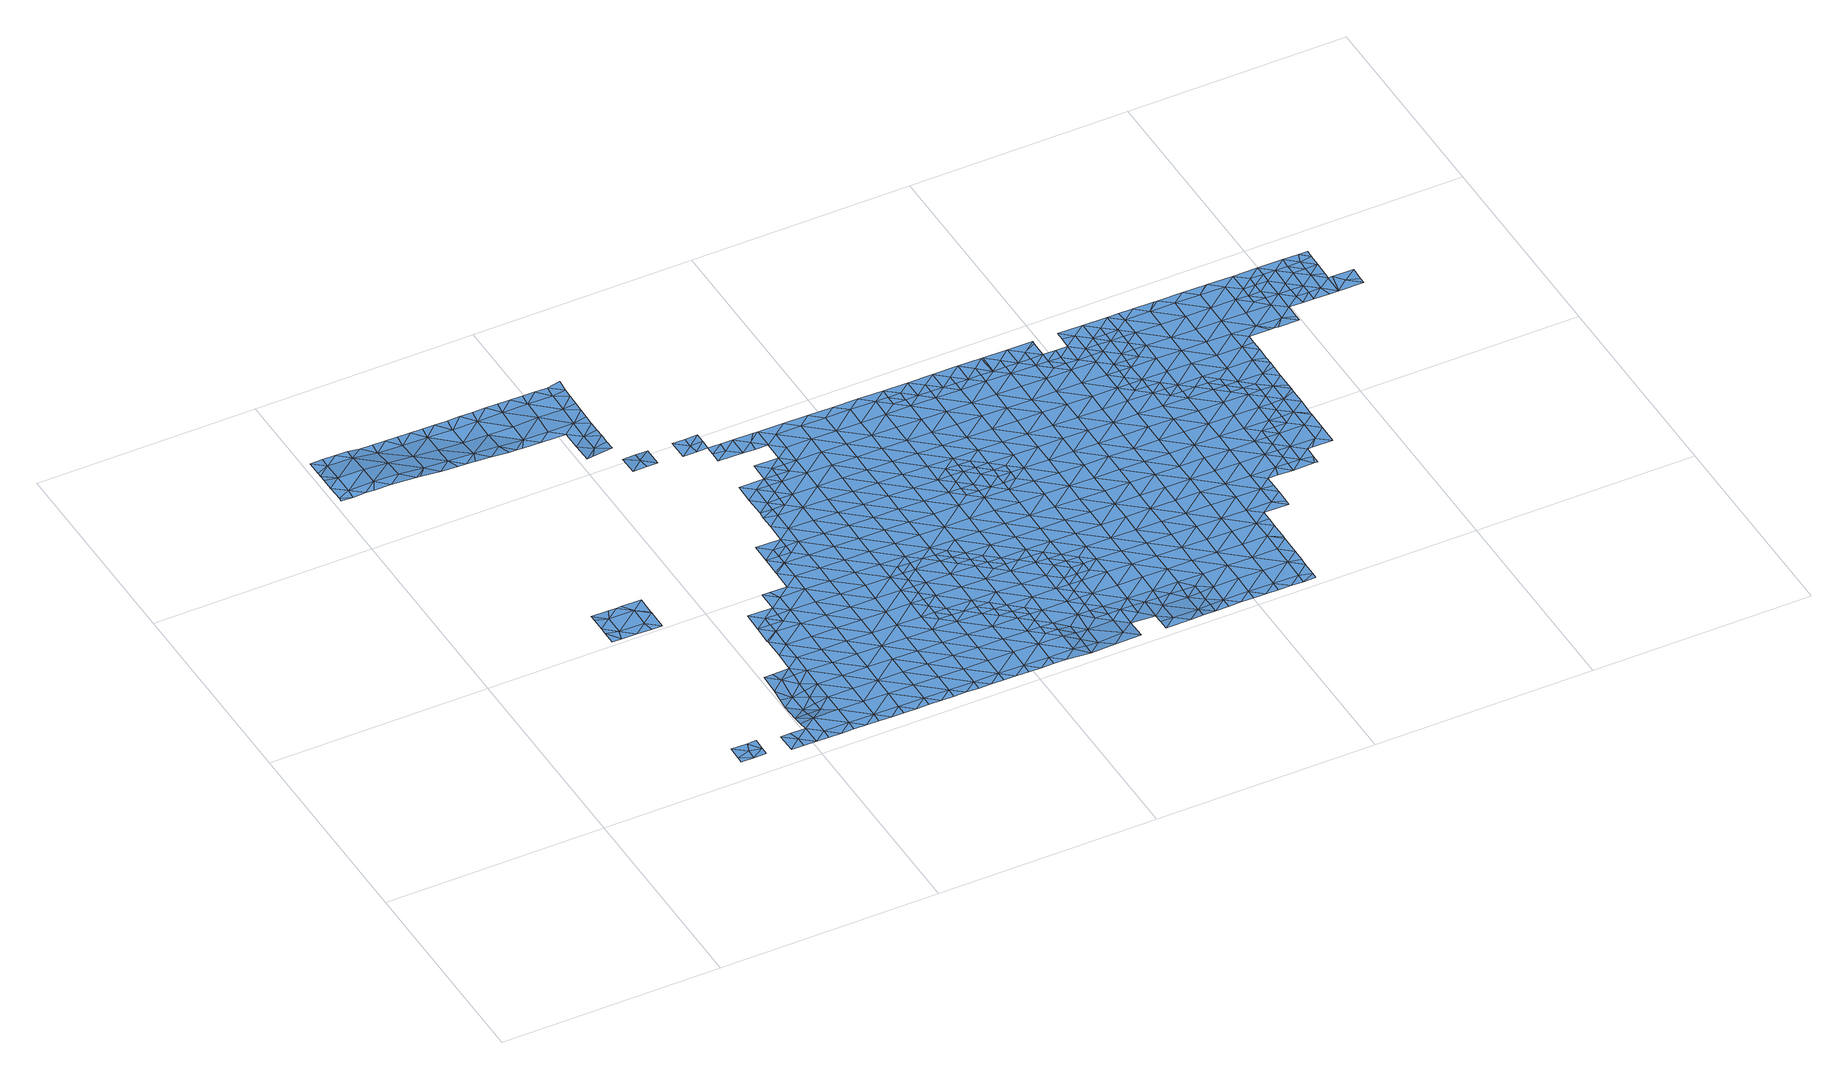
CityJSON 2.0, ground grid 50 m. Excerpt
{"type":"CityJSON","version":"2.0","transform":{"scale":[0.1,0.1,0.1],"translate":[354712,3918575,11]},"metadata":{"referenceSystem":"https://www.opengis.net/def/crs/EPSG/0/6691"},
"CityObjects":{
"waterbody1":{"type":"WaterBody","attributes":{"name":"7","class":"1140","function":"1","WaterBodyRiverFloodingRiskAttribute.description":"4","WaterBodyRiverFloodingRiskAttribute.rankOrg":"1","WaterBodyRiverFloodingRiskAttribute.adminType":"2","WaterBodyRiverFloodingRiskAttribute.scale":"L2"},"geometry":[{"type":"MultiSurface","lod":"1","boundaries":[[[0,1,2]],[[3,4,5]],[[6,7,0]],[[3,7,6]],[[5,8,1]],[[1,0,7]],[[7,3,5]],[[5,1,7]]]}]},
"waterbody2":{"type":"WaterBody","attributes":{"name":"7","class":"1140","function":"1","WaterBodyRiverFloodingRiskAttribute.description":"4","WaterBodyRiverFloodingRiskAttribute.rankOrg":"2","WaterBodyRiverFloodingRiskAttribute.adminType":"2","WaterBodyRiverFloodingRiskAttribute.scale":"L2"},"geometry":[{"type":"MultiSurface","lod":"1","boundaries":[[[9,10,11]],[[11,10,12]],[[10,13,12]],[[9,14,10]],[[13,10,15]],[[10,14,15]],[[14,16,15]],[[14,17,16]],[[15,18,19]],[[19,18,20]],[[15,16,18]],[[17,21,16]],[[22,20,18]],[[18,16,23]],[[16,21,23]],[[22,18,24]],[[25,24,18]],[[23,25,18]],[[21,26,23]],[[26,27,23]],[[25,28,24]],[[29,28,30]],[[29,24,28]],[[31,25,23]],[[32,33,34]],[[32,30,33]],[[30,28,33]],[[35,28,25]],[[23,27,31]],[[36,37,34]],[[33,36,34]],[[36,38,37]],[[31,35,25]],[[31,27,39]],[[40,33,28]],[[36,41,38]],[[38,41,42]],[[35,40,28]],[[39,43,31]],[[44,45,42]],[[33,46,36]],[[44,42,41]],[[43,47,31]],[[48,49,45]],[[50,35,31]],[[46,33,40]],[[36,51,41]],[[48,45,44]],[[52,49,48]],[[51,36,46]],[[41,53,44]],[[35,54,40]],[[51,53,41]],[[55,52,48]],[[43,56,47]],[[50,31,47]],[[48,57,55]],[[56,58,47]],[[54,35,50]],[[46,40,54]],[[59,60,44]],[[46,61,51]],[[59,44,53]],[[54,61,46]],[[60,57,48]],[[48,44,60]],[[62,50,47]],[[51,63,53]],[[61,63,51]],[[47,58,62]],[[50,64,54]],[[65,62,58]],[[57,66,67]],[[53,68,59]],[[60,66,57]],[[62,64,50]],[[63,68,53]],[[67,66,69]],[[59,70,60]],[[65,71,62]],[[72,69,73]],[[69,66,73]],[[74,54,64]],[[72,73,75]],[[61,54,76]],[[61,77,63]],[[59,68,70]],[[76,54,74]],[[76,77,61]],[[77,68,63]],[[66,60,78]],[[62,79,64]],[[73,80,75]],[[60,70,78]],[[62,71,79]],[[81,70,68]],[[64,82,74]],[[83,79,71]],[[77,81,68]],[[66,78,84]],[[73,66,85]],[[86,78,70]],[[64,79,82]],[[66,84,85]],[[82,87,74]],[[80,73,85]],[[81,86,70]],[[83,88,79]],[[76,74,87]],[[89,84,78]],[[76,90,77]],[[80,91,92]],[[91,80,85]],[[93,82,79]],[[88,93,79]],[[94,85,84]],[[92,95,96]],[[97,81,77]],[[76,87,90]],[[91,95,92]],[[90,98,77]],[[78,86,89]],[[89,94,84]],[[96,95,99]],[[100,86,81]],[[101,99,95]],[[88,102,93]],[[87,82,103]],[[97,77,98]],[[103,82,93]],[[91,85,104]],[[86,100,89]],[[91,105,95]],[[85,94,104]],[[102,106,93]],[[90,87,107]],[[107,87,103]],[[90,108,98]],[[81,97,100]],[[89,109,94]],[[101,95,110]],[[111,110,95]],[[91,104,105]],[[105,111,95]],[[106,112,93]],[[98,113,97]],[[94,114,104]],[[90,107,108]],[[89,100,109]],[[103,93,112]],[[103,115,107]],[[116,112,106]],[[110,117,118]],[[98,108,113]],[[111,117,110]],[[113,119,97]],[[97,120,100]],[[94,109,114]],[[117,121,118]],[[119,120,97]],[[115,103,112]],[[105,104,122]],[[105,123,111]],[[100,124,109]],[[104,114,122]],[[121,125,126]],[[122,123,105]],[[116,127,112]],[[108,107,128]],[[128,107,115]],[[121,117,125]],[[108,129,113]],[[130,131,126]],[[111,132,117]],[[109,133,114]],[[134,119,113]],[[127,135,112]],[[131,136,137]],[[124,100,120]],[[124,133,109]],[[126,125,130]],[[138,134,113]],[[114,133,122]],[[108,128,129]],[[132,111,123]],[[134,139,119]],[[136,131,130]],[[140,128,115]],[[139,141,119]],[[142,135,127]],[[125,117,143]],[[120,119,141]],[[115,112,140]],[[113,129,138]],[[141,144,120]],[[117,132,143]],[[144,145,120]],[[120,145,124]],[[130,146,136]],[[112,135,140]],[[123,122,147]],[[148,134,138]],[[122,133,147]],[[125,143,149]],[[130,125,150]],[[142,151,135]],[[129,128,152]],[[153,154,124]],[[124,154,133]],[[153,124,145]],[[152,128,140]],[[132,123,155]],[[129,156,138]],[[130,150,146]],[[125,149,150]],[[138,157,148]],[[123,147,155]],[[154,158,133]],[[151,159,135]],[[158,160,133]],[[133,160,147]],[[143,132,161]],[[129,152,156]],[[143,162,149]],[[132,155,161]],[[163,164,165]],[[161,162,143]],[[165,146,163]],[[138,166,157]],[[167,159,151]],[[146,150,163]],[[160,168,147]],[[140,135,169]],[[170,171,164]],[[138,156,166]],[[152,140,169]],[[135,159,169]],[[155,147,168]],[[164,163,170]],[[172,171,170]],[[150,149,173]],[[155,174,161]],[[175,157,166]],[[176,168,160]],[[170,177,172]],[[178,166,156]],[[149,162,173]],[[167,179,159]],[[150,180,163]],[[156,152,181]],[[181,152,169]],[[182,178,156]],[[183,175,166]],[[161,184,162]],[[185,150,173]],[[155,168,174]],[[179,186,159]],[[183,166,178]],[[170,187,177]],[[159,186,169]],[[176,188,168]],[[182,156,181]],[[189,175,183]],[[162,190,173]],[[150,185,180]],[[161,174,184]],[[169,191,181]],[[192,187,170]],[[193,194,195]],[[170,163,192]],[[196,195,194]],[[197,185,173]],[[192,163,180]],[[198,178,182]],[[190,162,184]],[[199,186,179]],[[200,201,181]],[[181,201,182]],[[169,202,191]],[[181,191,200]],[[174,168,203]],[[168,188,203]],[[204,198,182]],[[169,186,202]],[[205,206,187]],[[174,207,184]],[[185,208,180]],[[192,205,187]],[[196,194,209]],[[173,190,197]],[[205,210,206]],[[194,193,211]],[[182,201,204]],[[204,212,198]],[[188,213,203]],[[211,214,194]],[[215,191,202]],[[199,216,186]],[[184,217,190]],[[208,185,197]],[[174,203,207]],[[207,217,184]],[[216,218,186]],[[186,218,202]],[[210,219,211]],[[209,194,214]],[[213,220,203]],[[221,215,202]],[[210,205,219]],[[218,221,202]],[[190,222,197]],[[223,180,208]],[[217,222,190]],[[192,180,224]],[[192,225,205]],[[214,211,226]],[[211,219,226]],[[224,180,223]],[[227,228,229]],[[230,220,227]],[[215,221,231]],[[222,232,197]],[[205,233,219]],[[227,229,230]],[[203,220,234]],[[208,197,232]],[[235,223,208]],[[225,233,205]],[[207,236,217]],[[192,224,225]],[[207,203,236]],[[219,233,226]],[[220,230,234]],[[229,237,230]],[[214,226,238]],[[236,203,234]],[[217,239,222]],[[236,239,217]],[[208,232,235]],[[240,241,242]],[[243,234,230]],[[224,223,244]],[[226,245,238]],[[222,246,232]],[[242,247,237]],[[244,223,235]],[[243,230,237]],[[224,248,225]],[[245,226,233]],[[242,241,247]],[[234,249,236]],[[225,250,233]],[[243,237,247]],[[222,239,246]],[[224,244,248]],[[241,251,247]],[[245,252,238]],[[235,232,253]],[[253,232,246]],[[234,243,249]],[[249,254,236]],[[236,255,239]],[[233,256,245]],[[253,257,235]],[[225,248,250]],[[258,243,247]],[[254,255,236]],[[259,260,261]],[[262,263,259]],[[244,235,257]],[[239,255,246]],[[258,247,251]],[[233,250,256]],[[259,261,262]],[[264,249,243]],[[248,244,265]],[[266,258,251]],[[245,267,252]],[[246,268,253]],[[269,263,270]],[[265,244,257]],[[258,264,243]],[[248,271,250]],[[255,268,246]],[[263,262,270]],[[272,269,270]],[[261,273,262]],[[245,256,267]],[[270,274,272]],[[275,257,253]],[[276,256,250]],[[277,272,274]],[[271,248,265]],[[278,270,262]],[[271,276,250]],[[273,278,262]],[[266,279,258]],[[280,277,281]],[[254,249,282]],[[281,277,274]],[[275,253,268]],[[257,283,265]],[[249,264,282]],[[275,283,257]],[[284,268,255]],[[285,286,287]],[[276,288,256]],[[256,289,267]],[[252,267,290]],[[270,291,274]],[[288,289,256]],[[292,284,255]],[[274,293,281]],[[254,282,294]],[[255,254,292]],[[278,273,295]],[[283,296,265]],[[284,297,268]],[[298,275,268]],[[279,286,299]],[[264,258,300]],[[297,298,268]],[[286,285,299]],[[258,279,300]],[[271,265,296]],[[264,301,282]],[[270,278,302]],[[254,294,292]],[[271,303,276]],[[290,267,289]],[[295,304,278]],[[305,283,275]],[[279,299,300]],[[274,291,293]],[[285,306,299]],[[307,305,275]],[[270,302,291]],[[307,275,298]],[[301,264,300]],[[308,284,292]],[[271,296,303]],[[276,309,288]],[[310,300,299]],[[294,282,311]],[[312,278,304]],[[278,313,302]],[[294,314,292]],[[315,290,289]],[[310,299,306]],[[316,293,317]],[[282,301,311]],[[311,314,294]],[[318,289,288]],[[319,283,305]],[[293,291,317]],[[306,316,317]],[[276,303,320]],[[321,312,304]],[[296,283,319]],[[300,322,301]],[[308,292,323]],[[309,276,320]],[[302,324,291]],[[325,323,292]],[[296,326,303]],[[310,306,317]],[[313,324,302]],[[278,312,313]],[[319,305,327]],[[301,328,311]],[[325,292,314]],[[289,318,315]],[[300,310,322]],[[326,296,319]],[[288,309,318]],[[321,329,312]],[[303,330,320]],[[317,291,324]],[[327,331,319]],[[328,301,322]],[[324,332,317]],[[333,303,326]],[[320,330,309]],[[334,323,325]],[[310,317,332]],[[318,335,315]],[[336,337,338]],[[310,339,322]],[[309,340,318]],[[330,303,333]],[[314,341,325]],[[319,342,326]],[[311,328,343]],[[344,331,337]],[[314,311,341]],[[342,319,331]],[[325,345,334]],[[346,324,313]],[[330,347,309]],[[312,329,348]],[[340,349,318]],[[341,311,343]],[[349,335,318]],[[337,336,344]],[[313,312,346]],[[309,347,340]],[[310,332,339]],[[329,350,348]],[[346,312,348]],[[342,331,344]],[[351,332,324]],[[328,322,352]],[[353,343,328]],[[325,354,345]],[[336,355,344]],[[333,326,356]],[[346,351,324]],[[322,339,352]],[[325,341,354]],[[326,342,356]],[[350,357,348]],[[358,340,347]],[[332,359,339]],[[360,342,344]],[[361,362,363]],[[353,328,352]],[[364,347,330]],[[361,365,362]],[[366,367,355]],[[360,344,355]],[[365,368,362]],[[366,345,367]],[[333,356,369]],[[330,333,364]],[[370,358,347]],[[345,354,367]],[[371,348,357]],[[372,363,373]],[[332,351,359]],[[359,374,339]],[[339,375,352]],[[342,376,356]],[[343,353,377]],[[333,369,364]],[[341,343,378]],[[363,362,373]],[[357,372,373]],[[360,376,342]],[[368,379,362]],[[360,355,367]],[[346,348,371]],[[364,380,347]],[[374,375,339]],[[378,343,377]],[[354,341,378]],[[346,381,351]],[[347,380,370]],[[371,357,373]],[[352,382,353]],[[356,383,369]],[[379,384,362]],[[375,382,352]],[[382,377,353]],[[367,354,385]],[[351,386,359]],[[387,383,356]],[[346,371,381]],[[385,354,378]],[[381,386,351]],[[369,383,364]],[[356,376,387]],[[388,370,380]],[[389,374,359]],[[390,376,360]],[[373,362,391]],[[377,392,378]],[[364,393,380]],[[384,379,394]],[[367,385,395]],[[360,367,390]],[[391,362,384]],[[383,393,364]],[[380,396,388]],[[397,375,374]],[[392,377,382]],[[371,373,398]],[[359,386,389]],[[367,395,390]],[[376,399,387]],[[392,400,378]],[[378,401,385]],[[394,402,384]],[[398,373,391]],[[381,371,398]],[[393,403,380]],[[397,382,375]],[[400,401,378]],[[381,404,386]],[[405,374,389]],[[398,404,381]],[[380,403,396]],[[385,401,395]],[[399,376,390]],[[406,383,387]],[[399,407,387]],[[402,408,384]],[[409,389,386]],[[374,405,397]],[[384,410,391]],[[406,393,383]],[[382,411,392]],[[395,412,390]],[[413,396,403]],[[414,408,402]],[[415,386,404]],[[416,412,395]],[[412,399,390]],[[406,387,407]],[[416,395,401]],[[382,397,417]],[[410,384,408]],[[398,391,410]],[[418,404,398]],[[406,419,393]],[[393,420,403]],[[405,389,409]],[[403,421,413]],[[400,392,411]],[[386,415,409]],[[405,422,397]],[[382,417,411]],[[419,420,393]],[[409,422,405]],[[412,423,399]],[[414,424,408]],[[399,425,407]],[[418,398,410]],[[426,427,400]],[[404,428,415]],[[403,420,421]],[[401,427,416]],[[397,429,417]],[[407,425,406]],[[400,411,426]],[[401,400,427]],[[430,429,397]],[[431,408,424]],[[432,419,406]],[[404,418,433]],[[397,422,430]],[[399,423,425]],[[417,434,411]],[[416,435,412]],[[431,436,408]],[[437,421,420]],[[438,422,409]],[[410,436,418]],[[404,433,428]],[[435,423,412]],[[410,408,436]],[[439,416,427]],[[409,415,438]],[[432,406,425]],[[431,424,440]],[[432,441,419]],[[419,442,420]],[[443,437,420]],[[426,411,434]],[[415,428,438]],[[435,416,439]],[[417,429,434]],[[418,444,433]],[[441,442,419]],[[426,445,427]],[[446,425,423]],[[434,445,426]],[[442,443,420]],[[440,447,431]],[[448,418,436]],[[449,422,438]],[[450,446,423]],[[433,451,428]],[[452,436,431]],[[427,453,439]],[[430,422,454]],[[425,446,432]],[[447,440,455]],[[447,452,431]],[[423,435,450]],[[444,451,433]],[[454,422,449]],[[418,448,444]],[[429,456,434]],[[452,457,436]],[[458,448,436]],[[429,430,456]],[[427,445,453]],[[457,458,436]],[[446,459,432]],[[432,460,441]],[[461,443,442]],[[438,428,451]],[[430,454,456]],[[434,462,445]],[[460,442,441]],[[463,444,448]],[[439,453,464]],[[435,439,465]],[[466,461,442]],[[448,458,463]],[[450,435,465]],[[462,434,456]],[[445,467,453]],[[438,451,468]],[[439,464,465]],[[449,438,469]],[[470,451,444]],[[432,459,460]],[[471,470,444]],[[471,444,463]],[[450,472,446]],[[469,438,468]],[[454,449,469]],[[467,445,462]],[[442,473,466]],[[474,450,465]],[[470,475,451]],[[476,468,451]],[[442,460,473]],[[456,454,477]],[[478,479,453]],[[476,451,475]],[[459,446,472]],[[454,469,477]],[[450,474,472]],[[453,467,478]],[[464,453,479]],[[480,466,473]],[[481,473,460]],[[482,483,456]],[[465,464,479]],[[484,468,476]],[[485,474,465]],[[456,477,482]],[[462,456,483]],[[462,486,467]],[[487,481,460]],[[459,472,488]],[[460,459,487]],[[484,489,468]],[[481,490,473]],[[473,491,480]],[[492,485,465]],[[469,489,477]],[[490,491,473]],[[487,459,488]],[[467,486,478]],[[492,465,479]],[[469,468,489]],[[493,472,474]],[[486,462,483]],[[494,479,478]],[[489,495,477]],[[477,496,482]],[[484,476,497]],[[498,481,487]],[[495,496,477]],[[488,472,493]],[[499,478,486]],[[474,485,493]],[[500,489,484]],[[501,500,484]],[[488,502,487]],[[501,484,497]],[[487,503,498]],[[496,504,482]],[[492,479,494]],[[505,502,488]],[[478,499,494]],[[506,485,492]],[[505,488,493]],[[483,482,504]],[[507,495,489]],[[502,503,487]],[[508,507,489]],[[508,489,500]],[[486,483,504]],[[485,509,493]],[[504,510,486]],[[486,511,499]],[[492,494,512]],[[513,514,493]],[[506,492,512]],[[485,506,509]],[[513,493,509]],[[495,515,496]],[[505,493,514]],[[516,503,502]],[[517,515,495]],[[495,507,517]],[[494,499,511]],[[518,519,505]],[[505,519,502]],[[496,515,504]],[[486,510,511]],[[505,514,518]],[[494,520,512]],[[521,509,506]],[[522,506,512]],[[523,516,502]],[[507,524,517]],[[525,510,504]],[[519,523,502]],[[520,494,511]],[[526,522,512]],[[520,526,512]],[[506,527,521]],[[528,527,506]],[[517,524,529]],[[506,522,528]],[[530,511,510]],[[504,515,525]],[[517,531,515]],[[532,517,529]],[[523,519,533]],[[533,519,534]],[[535,510,525]],[[531,517,532]],[[531,536,515]],[[511,537,520]],[[538,525,515]],[[539,522,526]],[[536,538,515]],[[540,523,533]],[[541,523,540]],[[530,510,535]],[[530,537,511]],[[542,541,540]],[[534,543,533]],[[520,537,526]],[[538,544,525]],[[526,545,539]],[[546,542,540]],[[544,547,525]],[[525,547,535]],[[543,548,533]],[[549,540,533]],[[548,549,533]],[[550,545,526]],[[537,550,526]],[[551,546,540]],[[549,552,540]],[[547,553,535]],[[552,551,540]],[[554,530,535]],[[553,554,535]],[[555,553,547]],[[530,556,537]],[[557,545,550]],[[537,558,550]],[[554,556,530]],[[559,557,550]],[[555,560,553]],[[537,556,558]],[[559,550,558]],[[561,557,559]],[[562,563,553]],[[553,563,554]],[[553,560,562]],[[564,558,556]],[[565,566,554]],[[554,563,565]],[[556,554,566]],[[567,564,556]],[[566,567,556]],[[564,567,568]]]}]},
"waterbody3":{"type":"WaterBody","attributes":{"name":"7","class":"1140","function":"1","WaterBodyRiverFloodingRiskAttribute.description":"4","WaterBodyRiverFloodingRiskAttribute.rankOrg":"1","WaterBodyRiverFloodingRiskAttribute.adminType":"2","WaterBodyRiverFloodingRiskAttribute.scale":"L2"},"geometry":[{"type":"MultiSurface","lod":"1","boundaries":[[[569,570,571]],[[572,573,574]],[[574,575,572]],[[574,576,577]],[[577,575,574]],[[569,573,572]],[[573,578,579]],[[580,579,578]],[[579,580,581]],[[581,582,579]],[[573,571,578]],[[569,571,573]],[[583,574,573]],[[576,574,584]],[[583,584,574]],[[584,583,585]],[[583,573,579]],[[585,583,586]],[[583,587,586]],[[587,583,582]],[[579,582,583]]]}]},
"waterbody4":{"type":"WaterBody","attributes":{"name":"7","class":"1140","function":"1","WaterBodyRiverFloodingRiskAttribute.description":"4","WaterBodyRiverFloodingRiskAttribute.rankOrg":"1","WaterBodyRiverFloodingRiskAttribute.adminType":"2","WaterBodyRiverFloodingRiskAttribute.scale":"L2"},"geometry":[{"type":"MultiSurface","lod":"1","boundaries":[[[588,589,590]],[[37,38,590]],[[589,32,34]],[[591,24,29]],[[22,24,591]],[[22,591,20]],[[592,590,38]],[[592,593,590]],[[590,593,588]],[[594,589,588]],[[595,589,594]],[[591,589,595]],[[30,589,591]],[[32,589,30]],[[34,37,590]],[[589,34,590]],[[591,29,30]],[[20,591,595]]]}]},
"waterbody5":{"type":"WaterBody","attributes":{"name":"7","class":"1140","function":"1","WaterBodyRiverFloodingRiskAttribute.description":"4","WaterBodyRiverFloodingRiskAttribute.rankOrg":"1","WaterBodyRiverFloodingRiskAttribute.adminType":"2","WaterBodyRiverFloodingRiskAttribute.scale":"L2"},"geometry":[{"type":"MultiSurface","lod":"1","boundaries":[[[596,597,598]],[[599,598,600]],[[601,600,598]],[[598,597,601]],[[596,602,597]],[[603,604,605]],[[606,596,598]],[[607,603,605]],[[608,607,605]],[[609,610,611]],[[609,612,610]],[[601,613,612]],[[601,597,613]],[[597,614,613]],[[597,615,614]],[[616,615,597]],[[617,615,616]],[[617,618,615]],[[619,608,605]],[[620,619,621]],[[622,620,623]],[[624,623,625]],[[626,627,628]],[[629,628,630]],[[631,632,633]],[[632,634,633]],[[633,634,635]],[[634,636,635]],[[637,638,639]],[[614,633,635]],[[640,639,641]],[[604,641,642]],[[622,623,624]],[[643,620,622]],[[643,619,620]],[[644,619,643]],[[644,608,619]],[[645,604,603]],[[645,646,604]],[[646,647,604]],[[646,648,647]],[[648,611,647]],[[647,641,604]],[[610,641,647]],[[641,610,640]],[[640,610,614]],[[635,640,614]],[[635,639,640]],[[635,637,639]],[[636,637,635]],[[649,650,651]],[[651,650,652]],[[618,651,652]],[[650,631,652]],[[652,631,633]],[[615,652,633]],[[653,654,655]],[[611,610,647]],[[612,613,610]],[[614,610,613]],[[615,633,614]],[[602,616,597]],[[652,615,618]],[[606,598,656]],[[600,657,599]],[[658,599,657]],[[599,658,659]],[[660,599,659]],[[656,599,660]],[[656,598,599]],[[661,626,662]],[[661,627,626]],[[663,627,664]],[[621,619,665]],[[665,666,667]],[[668,669,664]],[[670,667,671]],[[642,672,604]],[[605,604,672]],[[619,605,665]],[[665,605,672]],[[666,665,672]],[[666,672,642]],[[642,673,666]],[[674,675,673]],[[669,663,664]],[[627,663,676]],[[628,627,630]],[[676,630,627]],[[639,642,641]],[[639,673,642]],[[639,674,673]],[[638,674,639]],[[675,677,673]],[[673,677,666]],[[677,678,666]],[[671,667,666]],[[678,671,666]],[[670,668,667]],[[664,667,668]],[[667,664,665]],[[665,664,621]],[[621,664,627]],[[661,621,627]],[[620,621,623]],[[623,621,661]],[[662,623,661]],[[662,625,623]],[[653,625,662]],[[653,662,654]],[[654,662,679]],[[626,679,662]],[[680,679,626]],[[681,680,626]],[[628,681,626]],[[628,682,681]],[[682,628,683]],[[629,683,628]]]}]},
"waterbody6":{"type":"WaterBody","attributes":{"name":"7","class":"1140","function":"1","WaterBodyRiverFloodingRiskAttribute.description":"4","WaterBodyRiverFloodingRiskAttribute.rankOrg":"1","WaterBodyRiverFloodingRiskAttribute.adminType":"2","WaterBodyRiverFloodingRiskAttribute.scale":"L2"},"geometry":[{"type":"MultiSurface","lod":"1","boundaries":[[[69,684,67]],[[55,57,684]],[[69,685,684]],[[685,52,684]],[[57,67,684]],[[684,52,55]]]}]},
"waterbody7":{"type":"WaterBody","attributes":{"name":"7","class":"1140","function":"1","WaterBodyRiverFloodingRiskAttribute.description":"4","WaterBodyRiverFloodingRiskAttribute.rankOrg":"1","WaterBodyRiverFloodingRiskAttribute.adminType":"2","WaterBodyRiverFloodingRiskAttribute.scale":"L2"},"geometry":[{"type":"MultiSurface","lod":"1","boundaries":[[[110,118,101]],[[121,686,687]],[[99,101,687]],[[99,687,686]],[[101,118,687]],[[118,121,687]]]}]},
"waterbody8":{"type":"WaterBody","attributes":{"name":"7","class":"1140","function":"1","WaterBodyRiverFloodingRiskAttribute.description":"4","WaterBodyRiverFloodingRiskAttribute.rankOrg":"1","WaterBodyRiverFloodingRiskAttribute.adminType":"2","WaterBodyRiverFloodingRiskAttribute.scale":"L2"},"geometry":[{"type":"MultiSurface","lod":"1","boundaries":[[[688,689,690]],[[691,692,690]],[[691,690,693]],[[689,693,690]],[[694,688,690]],[[692,694,690]]]}]},
"waterbody9":{"type":"WaterBody","attributes":{"name":"7","class":"1140","function":"1","WaterBodyRiverFloodingRiskAttribute.description":"4","WaterBodyRiverFloodingRiskAttribute.rankOrg":"1","WaterBodyRiverFloodingRiskAttribute.adminType":"2","WaterBodyRiverFloodingRiskAttribute.scale":"L2"},"geometry":[{"type":"MultiSurface","lod":"1","boundaries":[[[136,146,695]],[[696,137,695]],[[171,172,697]],[[697,164,171]],[[164,697,695]],[[165,164,695]],[[136,695,137]],[[172,698,697]],[[695,697,696]],[[695,146,165]],[[698,696,697]]]}]},
"waterbody10":{"type":"WaterBody","attributes":{"name":"7","class":"1140","function":"1","WaterBodyRiverFloodingRiskAttribute.description":"4","WaterBodyRiverFloodingRiskAttribute.rankOrg":"1","WaterBodyRiverFloodingRiskAttribute.adminType":"2","WaterBodyRiverFloodingRiskAttribute.scale":"L2"},"geometry":[{"type":"MultiSurface","lod":"1","boundaries":[[[699,700,701]],[[699,702,700]],[[702,703,700]],[[704,700,703]],[[705,704,706]],[[700,704,705]],[[705,701,700]]]}]},
"waterbody11":{"type":"WaterBody","attributes":{"name":"7","class":"1140","function":"1","WaterBodyRiverFloodingRiskAttribute.description":"4","WaterBodyRiverFloodingRiskAttribute.rankOrg":"1","WaterBodyRiverFloodingRiskAttribute.adminType":"2","WaterBodyRiverFloodingRiskAttribute.scale":"L2"},"geometry":[{"type":"MultiSurface","lod":"1","boundaries":[[[707,708,709]],[[708,707,195]],[[708,196,710]],[[195,196,708]],[[709,710,706]],[[710,709,708]]]}]},
"waterbody12":{"type":"WaterBody","attributes":{"name":"7","class":"1140","function":"1","WaterBodyRiverFloodingRiskAttribute.description":"4","WaterBodyRiverFloodingRiskAttribute.rankOrg":"1","WaterBodyRiverFloodingRiskAttribute.adminType":"2","WaterBodyRiverFloodingRiskAttribute.scale":"L2"},"geometry":[{"type":"MultiSurface","lod":"1","boundaries":[[[206,210,711]],[[712,172,711]],[[177,711,172]],[[210,712,711]],[[187,206,711]],[[177,187,711]]]}]},
"waterbody13":{"type":"WaterBody","attributes":{"name":"7","class":"1140","function":"1","WaterBodyRiverFloodingRiskAttribute.description":"4","WaterBodyRiverFloodingRiskAttribute.rankOrg":"1","WaterBodyRiverFloodingRiskAttribute.adminType":"2","WaterBodyRiverFloodingRiskAttribute.scale":"L2"},"geometry":[{"type":"MultiSurface","lod":"1","boundaries":[[[251,241,713]],[[714,715,713]],[[158,154,716]],[[717,716,154]],[[716,717,718]],[[719,720,721]],[[722,721,720]],[[723,724,722]],[[723,304,724]],[[176,716,188]],[[213,188,725]],[[227,213,725]],[[726,251,713]],[[727,304,723]],[[321,304,727]],[[350,329,728]],[[727,728,329]],[[153,145,717]],[[716,718,725]],[[725,718,228]],[[228,718,729]],[[229,228,729]],[[285,287,730]],[[730,287,280]],[[266,251,726]],[[304,295,724]],[[321,727,329]],[[350,728,357]],[[731,363,728]],[[365,361,731]],[[361,363,731]],[[281,730,280]],[[285,730,316]],[[287,286,726]],[[286,279,726]],[[269,272,732]],[[259,263,733]],[[734,732,735]],[[212,734,736]],[[200,737,201]],[[738,737,733]],[[733,260,259]],[[261,260,739]],[[216,740,218]],[[216,199,740]],[[719,740,199]],[[741,231,221]],[[148,139,134]],[[139,148,742]],[[728,363,372]],[[372,357,728]],[[273,739,722]],[[295,273,724]],[[732,263,269]],[[263,732,733]],[[738,733,732]],[[738,732,734]],[[738,734,212]],[[204,738,212]],[[201,737,738]],[[204,201,738]],[[191,215,200]],[[200,215,737]],[[215,231,737]],[[737,231,733]],[[198,183,178]],[[231,741,733]],[[733,741,260]],[[260,741,739]],[[739,741,721]],[[739,273,261]],[[740,721,741]],[[740,741,218]],[[221,218,741]],[[157,175,743]],[[157,743,742]],[[742,743,744]],[[742,744,141]],[[144,141,744]],[[745,714,746]],[[715,714,745]],[[745,734,715]],[[736,734,745]],[[728,727,731]],[[734,735,715]],[[277,280,735]],[[281,293,316]],[[306,285,316]],[[745,189,736]],[[272,277,735]],[[735,732,272]],[[287,726,747]],[[175,189,743]],[[148,157,742]],[[744,743,746]],[[141,139,742]],[[144,744,145]],[[747,280,287]],[[747,735,280]],[[747,715,735]],[[747,713,715]],[[747,726,713]],[[745,743,189]],[[189,183,736]],[[183,198,736]],[[198,212,736]],[[745,746,743]],[[716,725,188]],[[281,316,730]],[[729,718,714]],[[714,240,729]],[[714,713,240]],[[241,240,713]],[[237,229,242]],[[242,729,240]],[[242,229,729]],[[227,725,228]],[[220,213,227]],[[717,145,744]],[[717,744,746]],[[158,176,160]],[[273,722,724]],[[721,722,739]],[[740,719,721]],[[176,158,716]],[[153,717,154]],[[717,746,718]],[[714,718,746]],[[266,726,279]],[[727,748,731]],[[748,727,723]],[[723,749,748]],[[750,748,749]],[[750,751,748]],[[751,752,731]],[[752,365,731]],[[748,751,731]]]}]},
"waterbody14":{"type":"WaterBody","attributes":{"name":"7","class":"1140","function":"1","WaterBodyRiverFloodingRiskAttribute.description":"4","WaterBodyRiverFloodingRiskAttribute.rankOrg":"1","WaterBodyRiverFloodingRiskAttribute.adminType":"2","WaterBodyRiverFloodingRiskAttribute.scale":"L2"},"geometry":[{"type":"MultiSurface","lod":"1","boundaries":[[[336,338,753]],[[336,753,366]],[[334,345,366]],[[334,366,753]],[[334,753,323]],[[754,298,297]],[[307,298,755]],[[754,755,298]],[[338,755,754]],[[754,323,338]],[[297,308,754]],[[305,307,755]],[[327,305,755]],[[337,327,755]],[[331,327,337]],[[338,337,755]],[[355,336,366]],[[753,338,323]],[[308,323,754]],[[308,297,284]]]}]},
"waterbody15":{"type":"WaterBody","attributes":{"name":"7","class":"1140","function":"1","WaterBodyRiverFloodingRiskAttribute.description":"4","WaterBodyRiverFloodingRiskAttribute.rankOrg":"1","WaterBodyRiverFloodingRiskAttribute.adminType":"2","WaterBodyRiverFloodingRiskAttribute.scale":"L2"},"geometry":[{"type":"MultiSurface","lod":"1","boundaries":[[[421,437,756]],[[757,758,466]],[[759,443,760]],[[466,761,757]],[[762,761,491]],[[759,763,756]],[[759,756,443]],[[437,443,756]],[[461,466,758]],[[461,758,443]],[[443,758,760]],[[760,758,757]],[[413,421,764]],[[763,765,764]],[[396,764,765]],[[396,413,764]],[[766,757,761]],[[762,766,761]],[[358,370,767]],[[768,335,767]],[[349,767,335]],[[358,767,349]],[[370,388,769]],[[370,769,768]],[[765,768,769]],[[763,764,421]],[[340,358,349]],[[388,396,769]],[[768,767,370]],[[480,491,761]],[[466,480,761]],[[396,765,769]],[[421,756,763]]]}]},
"waterbody16":{"type":"WaterBody","attributes":{"name":"7","class":"1140","function":"1","WaterBodyRiverFloodingRiskAttribute.description":"4","WaterBodyRiverFloodingRiskAttribute.rankOrg":"1","WaterBodyRiverFloodingRiskAttribute.adminType":"2","WaterBodyRiverFloodingRiskAttribute.scale":"L2"},"geometry":[{"type":"MultiSurface","lod":"1","boundaries":[[[770,771,561]],[[772,773,774]],[[775,772,774]],[[776,777,778]],[[778,777,779]],[[777,780,779]],[[780,777,781]],[[782,783,784]],[[782,785,783]],[[786,787,788]],[[787,789,790]],[[790,789,791]],[[792,793,794]],[[792,795,793]],[[793,795,796]],[[797,798,799]],[[800,797,799]],[[780,785,801]],[[802,803,801]],[[804,805,806]],[[807,770,805]],[[808,809,810]],[[809,808,811]],[[812,771,813]],[[770,561,814]],[[557,771,545]],[[559,814,561]],[[528,812,527]],[[509,521,815]],[[815,816,817]],[[817,818,543]],[[818,549,548]],[[773,819,820]],[[551,820,819]],[[820,551,552]],[[541,821,523]],[[821,822,823]],[[824,823,822]],[[825,490,826]],[[823,825,826]],[[548,543,818]],[[827,543,534]],[[817,543,827]],[[815,817,827]],[[514,815,827]],[[514,513,815]],[[513,509,815]],[[775,774,808]],[[828,829,830]],[[831,829,828]],[[829,831,832]],[[831,833,832]],[[831,834,833]],[[831,782,834]],[[835,833,834]],[[836,833,835]],[[837,836,835]],[[775,808,838]],[[775,838,828]],[[839,837,835]],[[839,840,837]],[[835,834,839]],[[841,842,819]],[[819,842,843]],[[844,843,845]],[[846,847,848]],[[797,803,798]],[[804,849,805]],[[805,849,807]],[[813,770,809]],[[770,807,809]],[[811,813,809]],[[544,538,850]],[[786,850,538]],[[850,786,788]],[[850,788,560]],[[528,522,812]],[[828,838,782]],[[782,838,785]],[[776,778,851]],[[852,778,779]],[[781,783,780]],[[784,834,782]],[[783,785,780]],[[785,838,801]],[[828,782,831]],[[544,850,547]],[[555,850,560]],[[562,793,563]],[[568,567,853]],[[555,547,850]],[[772,775,828]],[[808,810,838]],[[811,808,774]],[[774,773,820]],[[771,770,813]],[[819,773,854]],[[557,561,771]],[[539,545,812]],[[545,771,812]],[[522,539,812]],[[516,821,503]],[[521,527,815]],[[527,816,815]],[[812,816,527]],[[812,813,816]],[[811,816,813]],[[817,816,811]],[[817,811,818]],[[811,774,818]],[[774,820,818]],[[818,820,549]],[[552,549,820]],[[801,855,802]],[[546,551,844]],[[844,542,546]],[[541,542,821]],[[821,542,822]],[[542,845,822]],[[822,845,856]],[[856,824,822]],[[825,491,490]],[[498,490,481]],[[498,826,490]],[[498,503,826]],[[516,523,821]],[[503,821,823]],[[534,519,827]],[[518,827,519]],[[518,514,827]],[[854,830,857]],[[830,829,858]],[[859,829,832]],[[858,829,859]],[[830,858,857]],[[860,854,857]],[[854,860,841]],[[532,847,531]],[[786,538,536]],[[854,841,819]],[[819,843,551]],[[844,551,843]],[[844,845,542]],[[861,807,849]],[[564,568,814]],[[855,807,861]],[[810,855,801]],[[838,810,801]],[[558,564,559]],[[559,564,814]],[[770,814,805]],[[805,814,862]],[[810,807,855]],[[803,797,801]],[[801,797,780]],[[780,797,779]],[[779,797,800]],[[863,852,864]],[[778,852,863]],[[863,851,778]],[[532,529,847]],[[865,847,529]],[[847,865,848]],[[865,866,848]],[[787,846,789]],[[786,846,787]],[[846,786,847]],[[847,786,531]],[[536,531,786]],[[560,788,793]],[[788,794,793]],[[788,867,794]],[[788,787,867]],[[806,805,862]],[[862,868,806]],[[568,862,814]],[[787,790,867]],[[869,868,862]],[[869,862,853]],[[853,862,568]],[[562,560,793]],[[565,563,796]],[[563,793,796]],[[566,565,796]],[[796,853,566]],[[567,566,853]],[[809,807,810]],[[503,823,826]],[[828,830,772]],[[772,830,854]],[[773,772,854]],[[870,853,796]],[[871,853,870]],[[872,870,796]],[[795,872,796]],[[871,869,853]]]}]},
"waterbody17":{"type":"WaterBody","attributes":{"name":"7","class":"1140","function":"1","WaterBodyRiverFloodingRiskAttribute.description":"4","WaterBodyRiverFloodingRiskAttribute.rankOrg":"2","WaterBodyRiverFloodingRiskAttribute.adminType":"2","WaterBodyRiverFloodingRiskAttribute.scale":"L2"},"geometry":[{"type":"MultiSurface","lod":"1","boundaries":[[[873,874,875]],[[777,876,840]],[[877,837,840]],[[878,840,839]],[[834,784,839]],[[879,851,874]],[[839,784,878]],[[783,781,784]],[[784,781,878]],[[781,777,878]],[[880,881,882]],[[880,882,864]],[[863,864,882]],[[776,851,876]],[[776,876,777]],[[840,876,877]],[[877,876,879]],[[837,877,836]],[[883,879,874]],[[883,874,873]],[[884,836,877]],[[879,876,851]],[[877,885,884]],[[881,886,887]],[[874,851,882]],[[882,888,874]],[[877,879,885]],[[888,875,874]],[[888,881,889]],[[889,881,887]],[[889,887,890]],[[887,891,890]],[[886,891,887]],[[882,881,888]],[[851,863,882]],[[777,840,878]]]}]},
"waterbody18":{"type":"WaterBody","attributes":{"name":"7","class":"1140","function":"1","WaterBodyRiverFloodingRiskAttribute.description":"4","WaterBodyRiverFloodingRiskAttribute.rankOrg":"1","WaterBodyRiverFloodingRiskAttribute.adminType":"2","WaterBodyRiverFloodingRiskAttribute.scale":"L2"},"geometry":[{"type":"MultiSurface","lod":"1","boundaries":[[[892,893,894]],[[873,893,892]],[[894,893,895]],[[884,885,892]],[[885,883,892]],[[892,883,873]],[[885,879,883]],[[884,892,894]]]}]}
},
"vertices":[
[367,73,29],[387,46,29],[388,73,29],[330,42,29],[330,28,29],[358,27,29],[331,74,29],[359,51,29],[387,27,29],
[472,26,18],[472,49,18],[444,26,18],[444,72,18],[465,72,18],[500,25,18],[501,71,18],[529,48,18],[529,25,18],[530,94,18],[501,93,14],[502,118,9],[557,24,18],[530,117,11],[586,47,18],[559,117,11],[587,93,18],[585,24,18],[614,23,18],[587,139,18],[559,140,11],[559,163,11],[643,46,18],[560,186,11],[588,185,18],[560,209,11],[643,92,18],[589,232,18],[560,232,17],[561,255,17],[642,23,18],[644,138,18],[590,278,18],[562,301,18],[671,22,18],[590,324,18],[562,348,18],[645,185,18],[699,45,18],[591,370,18],[562,351,18],[700,91,18],[646,231,18],[563,394,18],[646,277,18],[701,137,18],[591,393,18],[699,22,18],[620,393,18],[727,21,18],[647,323,18],[648,369,18],[702,184,18],[756,44,18],[702,230,18],[757,90,18],[756,21,18],[649,416,18],[620,416,18],[703,276,18],[621,439,18],[704,322,18],[784,21,18],[621,485,18],[649,462,18],[758,137,18],[639,485,18],[758,183,18],[759,229,18],[705,369,18],[813,43,18],[678,484,18],[760,275,18],[814,89,18],[812,20,18],[705,415,18],[706,461,18],[761,321,18],[814,136,18],[841,20,18],[761,368,18],[815,182,18],[707,507,18],[679,531,18],[870,42,18],[762,414,18],[708,553,18],[679,535,18],[817,274,18],[816,228,18],[680,577,18],[817,320,18],[708,576,18],[869,19,18],[870,88,18],[763,460,18],[764,506,18],[898,19,18],[871,135,18],[872,181,18],[818,367,18],[736,576,18],[764,552,18],[926,41,18],[873,227,18],[819,413,18],[927,88,18],[926,18,18],[765,599,18],[737,599,18],[873,273,18],[874,320,18],[737,622,18],[820,459,18],[820,505,18],[875,366,18],[766,645,18],[738,668,18],[954,18,18],[928,134,18],[929,180,18],[767,691,18],[738,699,18],[821,552,18],[876,412,18],[901,250,18],[983,40,18],[767,714,18],[739,715,18],[929,226,18],[902,273,18],[984,87,18],[902,296,18],[983,17,18],[822,598,18],[902,319,18],[903,342,18],[795,714,18],[876,458,18],[930,249,18],[823,644,18],[823,690,18],[1011,17,18],[985,133,18],[903,365,18],[904,388,18],[877,504,18],[985,179,18],[958,249,18],[904,412,18],[1040,39,18],[904,435,18],[878,551,18],[879,597,18],[824,736,18],[796,760,18],[796,737,18],[986,225,18],[1040,16,18],[933,457,18],[1041,86,18],[825,783,18],[796,783,18],[797,806,18],[879,643,18],[934,503,18],[986,248,18],[933,434,18],[825,806,18],[1014,202,18],[1068,16,18],[881,735,18],[1041,132,18],[1042,178,18],[1014,225,18],[935,550,18],[880,689,18],[1097,39,18],[854,805,18],[961,434,18],[1015,248,18],[935,596,18],[1069,108,18],[882,782,18],[825,898,18],[827,921,18],[798,899,18],[799,945,18],[936,642,18],[1043,201,18],[1125,15,14],[1070,131,18],[1070,155,18],[1097,85,18],[990,456,18],[1071,178,18],[882,828,18],[854,828,18],[991,503,18],[937,688,18],[844,944,18],[854,851,18],[855,898,18],[1071,201,18],[989,433,18],[856,944,18],[1098,108,18],[1125,38,15],[991,549,18],[1125,61,15],[883,874,18],[1018,433,18],[1126,84,15],[992,595,18],[938,735,18],[938,781,18],[939,827,18],[884,920,18],[1017,410,18],[1017,387,18],[1045,386,18],[1046,409,18],[1126,107,15],[993,641,18],[940,873,18],[1047,455,18],[994,687,18],[1047,502,18],[1074,386,18],[913,943,18],[1048,548,18],[1073,339,18],[1102,339,18],[1073,363,18],[1103,408,18],[994,734,18],[941,919,18],[1049,594,18],[1102,362,18],[995,780,18],[1103,455,18],[996,826,18],[1130,339,18],[969,942,18],[1050,640,18],[1104,501,18],[1105,547,18],[997,872,18],[1050,687,18],[1159,361,18],[1183,130,18],[1183,107,16],[1211,106,16],[1212,129,18],[1184,153,18],[1159,407,18],[1051,733,18],[1158,338,18],[997,919,18],[1106,593,18],[1184,176,18],[1212,175,18],[1052,779,18],[1184,199,18],[1240,106,16],[1213,222,18],[1106,639,18],[1053,825,18],[1185,222,18],[1268,128,18],[1187,338,18],[1185,245,18],[1214,245,18],[1160,454,18],[1107,686,18],[1134,570,18],[1214,291,18],[1186,314,18],[1186,291,18],[1053,871,18],[1054,918,18],[1026,941,18],[1270,221,18],[1162,546,18],[1242,244,18],[1161,500,18],[1268,105,16],[1108,732,18],[1134,593,18],[1134,616,18],[1215,314,18],[1215,360,18],[1216,406,18],[1269,174,18],[1109,778,18],[1296,105,15],[1135,662,18],[1243,290,18],[1135,639,18],[1162,569,18],[1110,870,18],[1271,313,18],[1217,453,18],[1325,127,18],[1326,174,18],[1218,499,18],[1083,940,18],[1242,267,18],[1271,267,18],[1111,917,18],[1164,685,18],[1109,824,18],[1325,104,15],[1272,359,18],[1190,569,18],[1327,220,18],[1218,545,18],[1165,731,18],[1164,662,18],[1273,406,18],[1353,104,15],[1166,823,18],[1192,661,18],[1327,266,18],[1165,777,18],[1219,568,18],[1140,939,18],[1220,614,18],[1192,638,18],[1191,615,18],[1328,312,18],[1139,893,18],[1274,498,18],[1221,684,18],[1274,452,18],[1220,638,18],[1247,568,18],[1383,173,18],[1167,870,18],[1382,126,18],[1139,916,18],[1382,103,14],[1383,219,18],[1329,358,18],[1330,405,18],[1275,544,18],[1248,614,18],[1221,730,18],[1410,103,14],[1167,893,18],[1384,265,18],[1277,637,18],[1409,34,16],[1437,33,18],[1409,57,14],[1223,822,18],[1408,10,17],[1248,591,18],[1276,590,18],[1437,10,18],[1222,776,18],[1196,892,18],[1439,125,18],[1410,80,14],[1438,79,18],[1385,311,18],[1386,357,18],[1277,683,18],[1330,451,18],[1331,497,18],[1465,10,18],[1224,869,18],[1439,172,18],[1386,404,18],[1279,775,18],[1494,32,18],[1332,543,18],[1440,218,18],[1278,729,18],[1224,892,18],[1441,264,18],[1333,636,18],[1495,78,18],[1387,450,18],[1280,821,18],[1494,9,18],[1333,589,18],[1252,891,18],[1442,357,18],[1495,125,18],[1334,682,18],[1388,496,18],[1389,542,18],[1522,9,18],[1280,868,18],[1496,171,18],[1442,310,18],[1336,774,18],[1335,728,18],[1551,31,18],[1498,263,18],[1551,77,18],[1444,449,18],[1390,635,18],[1281,891,18],[1550,8,18],[1497,217,18],[1389,589,18],[1443,403,18],[1552,124,18],[1336,821,18],[1337,867,18],[1309,890,18],[1498,309,18],[1391,681,18],[1579,8,18],[1392,727,18],[1445,495,18],[1445,541,18],[1554,216,18],[1500,402,18],[1499,356,18],[1607,30,18],[1392,773,18],[1553,170,18],[1501,448,18],[1447,634,18],[1608,77,18],[1338,890,18],[1554,262,18],[1446,588,18],[1607,7,18],[1393,820,18],[1394,866,18],[1366,889,18],[1610,169,18],[1501,494,18],[1448,726,18],[1636,21,18],[1609,123,18],[1555,309,18],[1448,680,18],[1610,215,18],[1636,53,18],[1502,541,18],[1556,355,18],[1635,7,18],[1557,401,18],[1637,71,18],[1637,99,18],[1449,773,18],[1450,819,18],[1394,889,18],[1557,447,18],[1638,145,18],[1503,587,18],[1504,633,18],[1423,889,18],[1558,493,18],[1611,261,18],[1612,308,18],[1638,192,18],[1638,151,18],[1505,725,18],[1451,865,18],[1504,679,18],[1639,214,18],[1639,238,18],[1613,354,18],[1559,540,18],[1560,586,18],[1451,888,18],[1479,841,18],[1613,400,18],[1614,446,18],[1668,260,18],[1561,678,18],[1615,492,18],[1507,818,18],[1506,772,18],[1669,307,18],[1479,864,18],[1479,888,18],[1560,632,18],[1562,724,18],[1616,585,18],[1669,353,18],[1670,399,18],[1696,237,18],[1507,841,18],[1616,539,18],[1697,283,18],[1696,249,18],[1563,817,18],[1535,840,18],[1671,445,18],[1563,771,18],[1618,677,18],[1697,329,18],[1697,304,18],[1590,701,18],[1672,492,18],[1672,538,18],[1617,631,18],[1590,724,18],[1591,747,18],[1727,398,18],[1564,840,18],[1726,352,18],[1591,770,18],[1591,793,18],[1673,584,18],[1618,700,18],[1646,654,18],[1592,840,18],[1719,329,18],[1728,444,18],[1674,630,18],[1647,700,18],[1646,677,18],[1754,328,18],[1729,537,18],[1755,375,18],[1755,352,18],[1620,816,18],[1620,793,18],[1728,491,18],[1755,398,18],[1730,583,18],[1756,421,18],[1674,653,18],[1621,862,18],[1593,863,18],[1593,886,18],[1648,792,18],[1756,444,18],[1703,653,18],[1621,885,18],[1756,467,18],[1649,816,18],[1649,839,18],[1731,629,18],[1650,885,18],[1649,862,18],[1785,490,18],[1786,536,18],[1785,467,18],[1787,582,18],[1731,652,18],[1759,606,18],[1759,629,18],[1813,466,18],[1759,652,18],[1814,489,18],[1814,512,18],[1787,605,18],[1814,535,18],[1815,559,18],[1815,582,18],[1815,605,18],
[281,521,23],[281,491,23],[303,491,23],[281,537,23],[309,514,23],[310,560,22],[282,568,23],[321,583,22],[282,583,22],[337,490,23],[366,513,23],[370,489,23],[394,489,23],[395,535,22],[367,559,22],[339,582,22],[350,582,22],[396,582,22],[395,540,22],
[503,210,12],[531,186,4],[532,233,15],[531,140,4],[523,256,16],[504,256,15],[503,185,8],[503,164,4],
[575,1133,11],[547,1157,4],[546,1111,4],[545,1064,7],[517,1088,5],[518,1134,4],[575,1156,11],[291,1138,12],[320,1161,11],[263,1162,13],[575,1110,11],[273,1138,12],[234,1139,14],[418,1136,5],[433,1159,4],[405,1136,5],[461,1135,4],[490,1158,4],[491,1204,7],[548,1203,7],[576,1180,12],[576,1203,12],[576,1226,13],[206,1162,17],[150,1163,22],[150,1210,17],[121,1141,23],[93,1164,24],[80,1141,23],[64,1142,23],[37,1211,21],[94,1257,17],[38,1258,17],[38,1281,18],[66,1280,18],[520,1273,13],[492,1273,13],[492,1250,9],[464,1274,13],[435,1251,8],[435,1274,13],[407,1275,13],[379,1275,12],[378,1252,6],[434,1205,4],[377,1206,4],[321,1207,5],[178,1140,19],[187,1140,18],[311,1138,11],[348,1137,9],[377,1160,8],[388,1136,6],[577,1272,18],[549,1272,13],[577,1249,13],[548,1249,9],[34,1142,22],[8,1151,22],[7,1143,22],[574,1087,13],[517,1042,7],[530,1042,9],[574,1041,15],[574,1064,13],[94,1210,22],[36,1165,22],[123,1279,13],[151,1256,9],[207,1209,13],[265,1254,6],[208,1255,7],[180,1278,13],[152,1279,13],[208,1278,12],[237,1278,12],[264,1208,8],[321,1253,5],[350,1276,12],[322,1276,11],[95,1280,17],[293,1277,11],[265,1277,12],[8,1189,21],[9,1220,19],[9,1235,18],[9,1246,18],[10,1281,17],
[592,417,18],[564,440,18],
[680,623,18],[708,600,18],
[573,995,19],[572,948,22],[601,971,22],[629,948,22],[630,994,19],[604,948,22],[601,994,20],
[767,737,18],[739,761,18],[768,784,18],[740,807,18],
[715,992,18],[714,969,18],[743,992,18],[686,993,18],[686,947,18],[717,946,18],[743,969,18],[742,946,18],
[742,900,18],[770,922,18],[742,925,18],[771,945,18],
[826,829,18],[798,852,18],
[1101,316,18],[1044,317,18],[1100,270,18],[932,411,18],[932,365,18],[988,364,18],[1181,14,16],[1238,13,18],[1210,37,18],[1239,59,16],[1296,58,13],[1268,82,15],[989,410,18],[1158,315,18],[1324,81,12],[1381,80,11],[1045,363,18],[1214,268,18],[1380,34,14],[1156,176,18],[1155,130,18],[1100,223,18],[1156,223,18],[1043,224,18],[1098,131,18],[1099,177,18],[1211,83,15],[1153,38,13],[1154,84,13],[930,272,18],[987,271,18],[931,319,18],[1044,271,18],[988,318,18],[1157,269,18],[1324,35,15],[1295,36,14],[1295,12,15],[1352,11,16],[1380,11,17],
[1219,591,18],[1162,592,18],[1163,638,18],
[1338,913,18],[1423,935,18],[1395,912,18],[1364,936,18],[1367,936,18],[1451,911,18],[1480,926,18],[1310,937,18],[1281,914,18],[1253,937,18],[1480,934,18],[1168,916,18],[1196,938,18],[1224,915,18],
[1788,675,18],[1731,675,18],[1791,859,18],[1734,860,18],[1734,814,18],[1790,813,18],[2018,833,18],[1990,833,18],[2018,810,18],[1989,787,18],[1961,810,18],[1961,834,18],[1905,858,18],[1933,834,18],[1933,857,18],[1904,811,18],[1784,397,18],[1841,396,18],[1841,443,18],[1824,374,18],[1869,374,18],[1869,373,18],[1870,471,18],[1842,489,18],[1870,465,18],[1871,511,18],[1843,535,18],[1960,764,18],[1941,741,18],[1988,741,18],[1988,753,18],[1903,765,18],[1922,742,18],[1931,742,18],[1873,667,18],[1845,674,18],[1873,650,18],[1846,720,18],[1790,767,18],[1789,721,18],[1846,766,18],[1733,768,18],[1675,676,18],[1732,722,18],[1787,628,18],[1619,724,18],[1675,723,18],[1676,769,18],[1677,815,18],[1678,907,18],[1678,861,18],[1564,863,18],[1565,909,18],[1536,887,18],[1537,913,18],[1508,887,18],[1507,864,18],[1619,770,18],[1848,859,18],[1849,905,18],[1792,906,18],[1905,904,18],[1877,927,18],[1934,926,18],[1934,880,18],[1962,903,18],[1991,926,18],[1991,902,18],[1847,812,18],[1962,880,18],[1990,879,18],[1707,930,18],[1676,931,18],[1650,931,18],[1622,908,18],[1594,932,18],[1812,374,18],[1783,351,18],[1811,347,18],[1874,696,18],[1784,444,18],[2046,832,18],[2021,786,18],[1844,581,18],[1735,907,18],[1875,743,18],[1537,933,18],[1764,929,18],[1821,928,18],[1874,927,18],[1756,929,18],[1874,722,18],[1844,627,18],[2046,809,18],[2046,786,18],[1802,328,18],[1811,328,18],[1869,419,18],[1873,635,18],[1872,604,18],[1872,558,18],[1872,570,18],[1871,547,18],
[2104,878,18],[2075,855,18],[2103,846,18],[2018,856,18],[2019,902,18],[1962,857,18],[2047,878,18],[2082,785,18],[2102,785,18],[2074,809,18],[2075,878,18],[2048,925,18],[2047,902,18],[2159,784,18],[2131,808,18],[2103,831,18],[2112,831,18],[2160,830,18],[2159,799,18],
[2076,901,18],[2104,906,18],[2085,924,18],[2105,924,18]
]}
